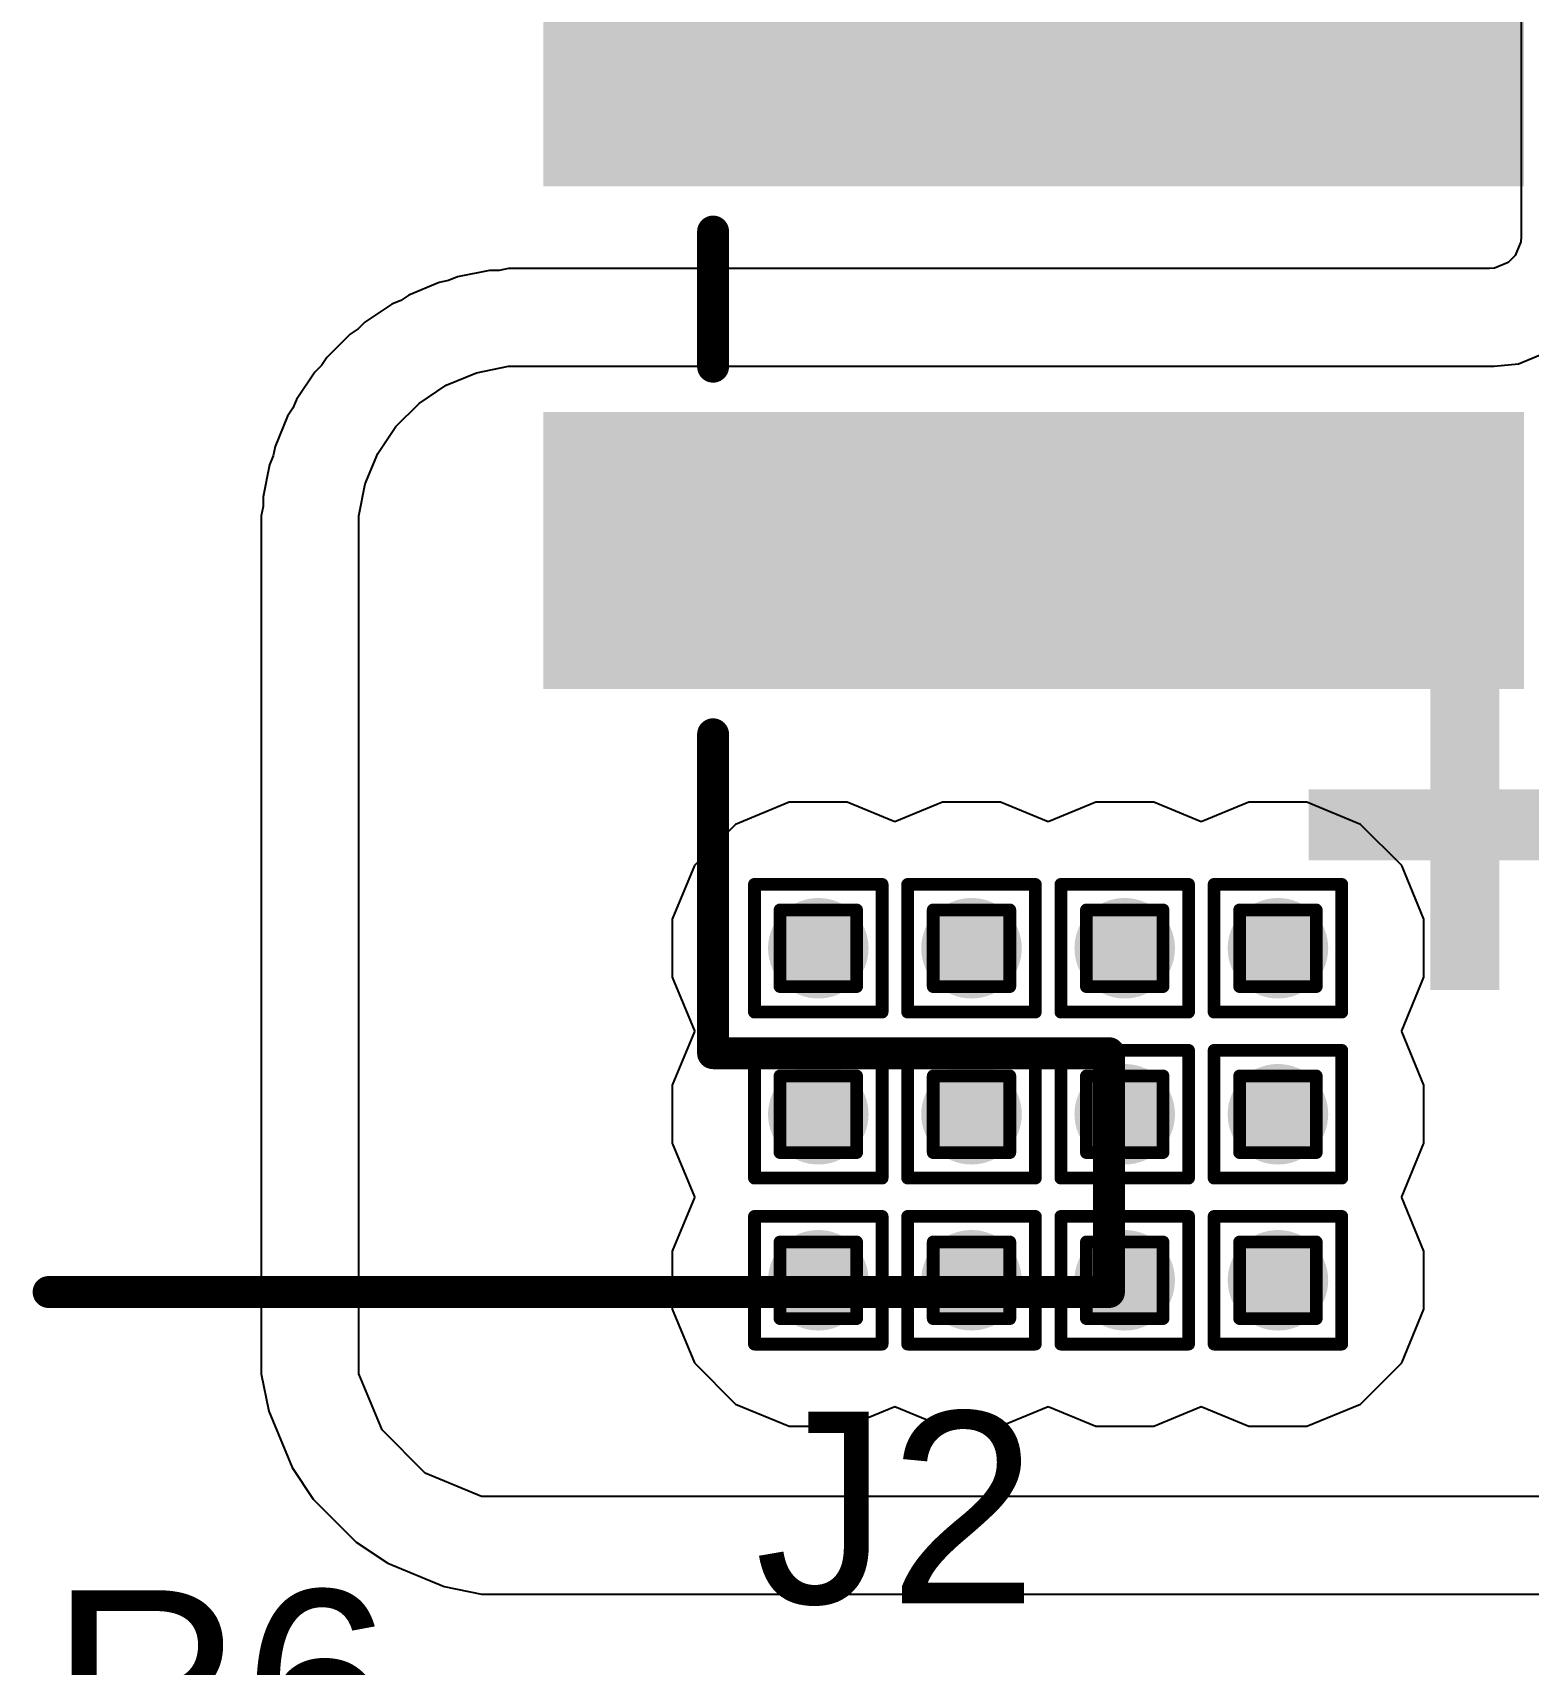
# Model space of a CAD drawing. Header units: inches. Extents: x -18 to 5357, y -8 to 5291.
# Drawn here: x -0.36 to 5.59, y 33.01 to 39.5 of the extents above; entities that cross this region are included whole.
import ezdxf

# ---------------------------------------------------------------- set-up
doc = ezdxf.new("R2010")
doc.units = ezdxf.units.IN
for name, color, linetype in [('Bottom Layer', 5, 'Continuous'), ('Drill Drawing', 1, 'Continuous'), ('Ground', 16, 'Continuous'), ('Power', 76, 'Continuous'), ('Top Layer', 1, 'Continuous'), ('Top Overlay', 2, 'Continuous'), ('Top Paste', 8, 'Continuous'), ('Top Solder', 216, 'Continuous'), ('Via Holes', 16, 'Continuous')]:
    doc.layers.add(name, color=color, linetype=linetype)
doc.styles.add('Arial', font='', dxfattribs={"height": 0.2})
doc.styles.add('Arial_Bold', font='', dxfattribs={"height": 0.2})
doc.styles.get('Arial').set_extended_font_data('Arial')
doc.styles.get('Arial_Bold').set_extended_font_data('Arial', bold=True)

# ---------------------------------------------------------------- blocks, each defined once
blk = doc.blocks.new('S2B_PH_SM4_TB_LF__SN__86')
at = {"layer": 'Top Layer'}
for points in [[(-1.5, 4.825), (-0.5, 4.825), (-0.5, 1.025), (-1.5, 1.025)], [(0.5, 4.825), (1.5, 4.825), (1.5, 1.025), (0.5, 1.025)]]:
    blk.add_hatch(color=1, dxfattribs=at).paths.add_polyline_path(points)
at = {"layer": 'Top Paste'}
for points in [[(-1.5, 4.825), (-0.5, 4.825), (-0.5, 1.025), (-1.5, 1.025)], [(0.5, 4.825), (1.5, 4.825), (1.5, 1.025), (0.5, 1.025)]]:
    blk.add_hatch(color=8, dxfattribs=at).paths.add_polyline_path(points)
at = {"layer": 'Top Solder'}
for points in [[(-1.5508, 4.8758), (-0.4492, 4.8758), (-0.4492, 0.9742), (-1.5508, 0.9742)], [(0.4492, 4.8758), (1.5508, 4.8758), (1.5508, 0.9742), (0.4492, 0.9742)]]:
    blk.add_hatch(color=216, dxfattribs=at).paths.add_polyline_path(points)
at = {"layer": 'Top Overlay'}
for points in [[(3, 1.65, 0.127, 0.127, 0), (3, 3.225, 0.127, 0.127, 0)], [(3.95, 3.225, 0.127, 0.127, 0), (3, 3.225, 0.127, 0.127, 0)], [(3.95, -0.9938, 0.127, 0.127, 0), (3.95, 3.225, 0.127, 0.127, 0)], [(0.2689, 1.65, 0.127, 0.127, 0), (-0.2689, 1.65, 0.127, 0.127, 0)], [(3, 1.65, 0.127, 0.127, 0), (1.7311, 1.65, 0.127, 0.127, 0)]]:
    blk.add_lwpolyline(points, format="xyseb", dxfattribs=at)
for points in [[(2.9682, 3.225, 0.0635, 0.0635, 1), (3.0317, 3.225, 0.0635, 0.0635, 1)], [(2.9682, 3.225, 0.0635, 0.0635, 1), (3.0317, 3.225, 0.0635, 0.0635, 1)], [(3.9183, 3.225, 0.0635, 0.0635, 1), (3.9818, 3.225, 0.0635, 0.0635, 1)], [(3.9183, 3.225, 0.0635, 0.0635, 1), (3.9818, 3.225, 0.0635, 0.0635, 1)], [(-0.3006, 1.65, 0.0635, 0.0635, 1), (-0.2371, 1.65, 0.0635, 0.0635, 1)], [(0.2371, 1.65, 0.0635, 0.0635, 1), (0.3006, 1.65, 0.0635, 0.0635, 1)], [(1.6994, 1.65, 0.0635, 0.0635, 1), (1.7629, 1.65, 0.0635, 0.0635, 1)], [(2.9682, 1.65, 0.0635, 0.0635, 1), (3.0317, 1.65, 0.0635, 0.0635, 1)], [(2.9682, 1.65, 0.0635, 0.0635, 1), (3.0317, 1.65, 0.0635, 0.0635, 1)], [(3.9183, -0.9938, 0.0635, 0.0635, 1), (3.9818, -0.9938, 0.0635, 0.0635, 1)]]:
    blk.add_lwpolyline(points, format="xyseb", close=True, dxfattribs=at)

msp = doc.modelspace()

# ---------------------------------------------------------------- hatches: boundary and pattern name
at = {"layer": 'Bottom Layer'}
h = msp.add_hatch(color=5, dxfattribs=at)
edge = h.paths.add_edge_path()
edge.add_arc((2.7677, 35.8611), 0.2, 0, 360)
h = msp.add_hatch(color=5, dxfattribs=at)
edge = h.paths.add_edge_path()
edge.add_arc((3.3773, 35.8611), 0.2, 0, 360)
h = msp.add_hatch(color=5, dxfattribs=at)
edge = h.paths.add_edge_path()
edge.add_arc((3.9869, 35.8611), 0.2, 0, 360)
h = msp.add_hatch(color=5, dxfattribs=at)
edge = h.paths.add_edge_path()
edge.add_arc((4.5965, 35.8611), 0.2, 0, 360)
h = msp.add_hatch(color=5, dxfattribs=at)
edge = h.paths.add_edge_path()
edge.add_arc((2.7677, 35.2007), 0.2, 0, 360)
h = msp.add_hatch(color=5, dxfattribs=at)
edge = h.paths.add_edge_path()
edge.add_arc((3.3773, 35.2007), 0.2, 0, 360)
h = msp.add_hatch(color=5, dxfattribs=at)
edge = h.paths.add_edge_path()
edge.add_arc((3.9869, 35.2007), 0.2, 0, 360)
h = msp.add_hatch(color=5, dxfattribs=at)
edge = h.paths.add_edge_path()
edge.add_arc((4.5965, 35.2007), 0.2, 0, 360)
h = msp.add_hatch(color=5, dxfattribs=at)
edge = h.paths.add_edge_path()
edge.add_arc((2.7677, 34.5402), 0.2, 0, 360)
h = msp.add_hatch(color=5, dxfattribs=at)
edge = h.paths.add_edge_path()
edge.add_arc((3.3773, 34.5402), 0.2, 0, 360)
h = msp.add_hatch(color=5, dxfattribs=at)
edge = h.paths.add_edge_path()
edge.add_arc((3.9869, 34.5402), 0.2, 0, 360)
h = msp.add_hatch(color=5, dxfattribs=at)
edge = h.paths.add_edge_path()
edge.add_arc((4.5965, 34.5402), 0.2, 0, 360)
at = {"layer": 'Ground'}
h = msp.add_hatch(color=16, dxfattribs=at)
edge = h.paths.add_edge_path()
edge.add_arc((2.7677, 35.8611), 0.2, 0, 360)
h = msp.add_hatch(color=16, dxfattribs=at)
edge = h.paths.add_edge_path()
edge.add_arc((3.3773, 35.8611), 0.2, 0, 360)
h = msp.add_hatch(color=16, dxfattribs=at)
edge = h.paths.add_edge_path()
edge.add_arc((3.9869, 35.8611), 0.2, 0, 360)
h = msp.add_hatch(color=16, dxfattribs=at)
edge = h.paths.add_edge_path()
edge.add_arc((4.5965, 35.8611), 0.2, 0, 360)
h = msp.add_hatch(color=16, dxfattribs=at)
edge = h.paths.add_edge_path()
edge.add_arc((2.7677, 35.2007), 0.2, 0, 360)
h = msp.add_hatch(color=16, dxfattribs=at)
edge = h.paths.add_edge_path()
edge.add_arc((3.3773, 35.2007), 0.2, 0, 360)
h = msp.add_hatch(color=16, dxfattribs=at)
edge = h.paths.add_edge_path()
edge.add_arc((3.9869, 35.2007), 0.2, 0, 360)
h = msp.add_hatch(color=16, dxfattribs=at)
edge = h.paths.add_edge_path()
edge.add_arc((4.5965, 35.2007), 0.2, 0, 360)
h = msp.add_hatch(color=16, dxfattribs=at)
edge = h.paths.add_edge_path()
edge.add_arc((2.7677, 34.5402), 0.2, 0, 360)
h = msp.add_hatch(color=16, dxfattribs=at)
edge = h.paths.add_edge_path()
edge.add_arc((3.3773, 34.5402), 0.2, 0, 360)
h = msp.add_hatch(color=16, dxfattribs=at)
edge = h.paths.add_edge_path()
edge.add_arc((3.9869, 34.5402), 0.2, 0, 360)
h = msp.add_hatch(color=16, dxfattribs=at)
edge = h.paths.add_edge_path()
edge.add_arc((4.5965, 34.5402), 0.2, 0, 360)
at = {"layer": 'Power'}
h = msp.add_hatch(color=76, dxfattribs=at)
edge = h.paths.add_edge_path()
edge.add_arc((2.7677, 35.8611), 0.2, 0, 360)
h = msp.add_hatch(color=76, dxfattribs=at)
edge = h.paths.add_edge_path()
edge.add_arc((3.3773, 35.8611), 0.2, 0, 360)
h = msp.add_hatch(color=76, dxfattribs=at)
edge = h.paths.add_edge_path()
edge.add_arc((3.9869, 35.8611), 0.2, 0, 360)
h = msp.add_hatch(color=76, dxfattribs=at)
edge = h.paths.add_edge_path()
edge.add_arc((4.5965, 35.8611), 0.2, 0, 360)
h = msp.add_hatch(color=76, dxfattribs=at)
edge = h.paths.add_edge_path()
edge.add_arc((2.7677, 35.2007), 0.2, 0, 360)
h = msp.add_hatch(color=76, dxfattribs=at)
edge = h.paths.add_edge_path()
edge.add_arc((3.3773, 35.2007), 0.2, 0, 360)
h = msp.add_hatch(color=76, dxfattribs=at)
edge = h.paths.add_edge_path()
edge.add_arc((3.9869, 35.2007), 0.2, 0, 360)
h = msp.add_hatch(color=76, dxfattribs=at)
edge = h.paths.add_edge_path()
edge.add_arc((4.5965, 35.2007), 0.2, 0, 360)
h = msp.add_hatch(color=76, dxfattribs=at)
edge = h.paths.add_edge_path()
edge.add_arc((2.7677, 34.5402), 0.2, 0, 360)
h = msp.add_hatch(color=76, dxfattribs=at)
edge = h.paths.add_edge_path()
edge.add_arc((3.3773, 34.5402), 0.2, 0, 360)
h = msp.add_hatch(color=76, dxfattribs=at)
edge = h.paths.add_edge_path()
edge.add_arc((3.9869, 34.5402), 0.2, 0, 360)
h = msp.add_hatch(color=76, dxfattribs=at)
edge = h.paths.add_edge_path()
edge.add_arc((4.5965, 34.5402), 0.2, 0, 360)
at = {"layer": 'Top Layer'}
h = msp.add_hatch(color=1, dxfattribs=at)
edge = h.paths.add_edge_path()
edge.add_arc((2.7677, 35.8611), 0.2, 0, 360)
h = msp.add_hatch(color=1, dxfattribs=at)
edge = h.paths.add_edge_path()
edge.add_arc((3.3773, 35.8611), 0.2, 0, 360)
h = msp.add_hatch(color=1, dxfattribs=at)
edge = h.paths.add_edge_path()
edge.add_arc((3.9869, 35.8611), 0.2, 0, 360)
h = msp.add_hatch(color=1, dxfattribs=at)
edge = h.paths.add_edge_path()
edge.add_arc((4.5965, 35.8611), 0.2, 0, 360)
h = msp.add_hatch(color=1, dxfattribs=at)
edge = h.paths.add_edge_path()
edge.add_arc((2.7677, 35.2007), 0.2, 0, 360)
h = msp.add_hatch(color=1, dxfattribs=at)
edge = h.paths.add_edge_path()
edge.add_arc((3.3773, 35.2007), 0.2, 0, 360)
h = msp.add_hatch(color=1, dxfattribs=at)
edge = h.paths.add_edge_path()
edge.add_arc((3.9869, 35.2007), 0.2, 0, 360)
h = msp.add_hatch(color=1, dxfattribs=at)
edge = h.paths.add_edge_path()
edge.add_arc((4.5965, 35.2007), 0.2, 0, 360)
h = msp.add_hatch(color=1, dxfattribs=at)
edge = h.paths.add_edge_path()
edge.add_arc((2.7677, 34.5402), 0.2, 0, 360)
h = msp.add_hatch(color=1, dxfattribs=at)
edge = h.paths.add_edge_path()
edge.add_arc((3.3773, 34.5402), 0.2, 0, 360)
h = msp.add_hatch(color=1, dxfattribs=at)
edge = h.paths.add_edge_path()
edge.add_arc((3.9869, 34.5402), 0.2, 0, 360)
h = msp.add_hatch(color=1, dxfattribs=at)
edge = h.paths.add_edge_path()
edge.add_arc((4.5965, 34.5402), 0.2, 0, 360)
at = {"layer": 'Via Holes'}
h = msp.add_hatch(color=7, dxfattribs=at)
edge = h.paths.add_edge_path()
edge.add_arc((2.7677, 35.8611), 0.1, 0, 360)
h = msp.add_hatch(color=7, dxfattribs=at)
edge = h.paths.add_edge_path()
edge.add_arc((3.3773, 35.8611), 0.1, 0, 360)
h = msp.add_hatch(color=7, dxfattribs=at)
edge = h.paths.add_edge_path()
edge.add_arc((3.9869, 35.8611), 0.1, 0, 360)
h = msp.add_hatch(color=7, dxfattribs=at)
edge = h.paths.add_edge_path()
edge.add_arc((4.5965, 35.8611), 0.1, 0, 360)
h = msp.add_hatch(color=7, dxfattribs=at)
edge = h.paths.add_edge_path()
edge.add_arc((2.7677, 35.2007), 0.1, 0, 360)
h = msp.add_hatch(color=7, dxfattribs=at)
edge = h.paths.add_edge_path()
edge.add_arc((3.3773, 35.2007), 0.1, 0, 360)
h = msp.add_hatch(color=7, dxfattribs=at)
edge = h.paths.add_edge_path()
edge.add_arc((3.9869, 35.2007), 0.1, 0, 360)
h = msp.add_hatch(color=7, dxfattribs=at)
edge = h.paths.add_edge_path()
edge.add_arc((4.5965, 35.2007), 0.1, 0, 360)
h = msp.add_hatch(color=7, dxfattribs=at)
edge = h.paths.add_edge_path()
edge.add_arc((2.7677, 34.5402), 0.1, 0, 360)
h = msp.add_hatch(color=7, dxfattribs=at)
edge = h.paths.add_edge_path()
edge.add_arc((3.3773, 34.5402), 0.1, 0, 360)
h = msp.add_hatch(color=7, dxfattribs=at)
edge = h.paths.add_edge_path()
edge.add_arc((3.9869, 34.5402), 0.1, 0, 360)
h = msp.add_hatch(color=7, dxfattribs=at)
edge = h.paths.add_edge_path()
edge.add_arc((4.5965, 34.5402), 0.1, 0, 360)

# ---------------------------------------------------------------- linework, layer by layer
at = {"layer": 'Bottom Layer'}
for p, q in [((2.6521, 36.4421), (2.4385, 36.3536)), ((2.8832, 36.4421), (2.6521, 36.4421)), ((3.0725, 36.3637), (2.8832, 36.4421)), ((3.2617, 36.4421), (3.0725, 36.3637)), ((3.4928, 36.4421), (3.2617, 36.4421)), ((3.6821, 36.3637), (3.4928, 36.4421)), ((3.8713, 36.4421), (3.6821, 36.3637)), ((4.1024, 36.4421), (3.8713, 36.4421)), ((4.2917, 36.3637), (4.1024, 36.4421)), ((4.4809, 36.4421), (4.2917, 36.3637)), ((4.712, 36.4421), (4.4809, 36.4421)), ((4.9256, 36.3536), (4.712, 36.4421)), ((2.4385, 36.3536), (2.2751, 36.1902)), ((5.089, 36.1902), (4.9256, 36.3536)), ((2.2751, 36.1902), (2.1867, 35.9766)), ((5.1774, 35.9766), (5.089, 36.1902)), ((2.1867, 35.9766), (2.1867, 35.7455)), ((5.1774, 35.7455), (5.1774, 35.9766)), ((2.1867, 35.7455), (2.2751, 35.5319)), ((5.089, 35.5319), (5.1774, 35.7455)), ((2.2751, 35.5298), (2.1867, 35.3162)), ((2.2751, 35.5319), (2.2762, 35.5309)), ((2.2762, 35.5309), (2.2751, 35.5298)), ((5.0879, 35.5309), (5.089, 35.5319)), ((5.089, 35.5298), (5.0879, 35.5309)), ((5.1774, 35.3162), (5.089, 35.5298)), ((2.1867, 35.3162), (2.1867, 35.0851)), ((5.1774, 35.0851), (5.1774, 35.3162)), ((2.1867, 35.0851), (2.2751, 34.8715)), ((5.089, 34.8715), (5.1774, 35.0851)), ((2.2751, 34.8694), (2.1867, 34.6558)), ((2.2751, 34.8715), (2.2762, 34.8704)), ((2.2762, 34.8704), (2.2751, 34.8694)), ((5.0879, 34.8704), (5.089, 34.8715)), ((5.089, 34.8694), (5.0879, 34.8704)), ((5.1774, 34.6558), (5.089, 34.8694)), ((2.1867, 34.6558), (2.1867, 34.4247)), ((5.1774, 34.4247), (5.1774, 34.6558)), ((2.1867, 34.4247), (2.2751, 34.2111)), ((5.089, 34.2111), (5.1774, 34.4247)), ((2.2751, 34.2111), (2.4385, 34.0477)), ((4.9256, 34.0477), (5.089, 34.2111)), ((2.4385, 34.0477), (2.6521, 33.9592)), ((2.8832, 33.9592), (3.0725, 34.0376)), ((3.0725, 34.0376), (3.2617, 33.9592)), ((3.4928, 33.9592), (3.6821, 34.0376)), ((3.6821, 34.0376), (3.8713, 33.9592)), ((4.1024, 33.9592), (4.2917, 34.0376)), ((4.2917, 34.0376), (4.4809, 33.9592)), ((4.712, 33.9592), (4.9256, 34.0477)), ((2.6521, 33.9592), (2.8832, 33.9592)), ((3.2617, 33.9592), (3.4928, 33.9592)), ((3.8713, 33.9592), (4.1024, 33.9592)), ((4.4809, 33.9592), (4.712, 33.9592))]:
    msp.add_line(p, q, dxfattribs=at)
at = {"layer": 'Drill Drawing'}
for points in [[(2.5137, 36.1151, 0.0508, 0.0508, 0), (3.0217, 36.1151, 0.0508, 0.0508, 0)], [(2.5137, 35.6071, 0.0508, 0.0508, 0), (2.5137, 36.1151, 0.0508, 0.0508, 0)], [(3.0217, 35.6071, 0.0508, 0.0508, 0), (3.0217, 36.1151, 0.0508, 0.0508, 0)], [(3.1233, 36.1151, 0.0508, 0.0508, 0), (3.6313, 36.1151, 0.0508, 0.0508, 0)], [(3.1233, 35.6071, 0.0508, 0.0508, 0), (3.1233, 36.1151, 0.0508, 0.0508, 0)], [(3.6313, 35.6071, 0.0508, 0.0508, 0), (3.6313, 36.1151, 0.0508, 0.0508, 0)], [(3.7329, 36.1151, 0.0508, 0.0508, 0), (4.2409, 36.1151, 0.0508, 0.0508, 0)], [(3.7329, 35.6071, 0.0508, 0.0508, 0), (3.7329, 36.1151, 0.0508, 0.0508, 0)], [(4.2409, 35.6071, 0.0508, 0.0508, 0), (4.2409, 36.1151, 0.0508, 0.0508, 0)], [(4.3425, 36.1151, 0.0508, 0.0508, 0), (4.8505, 36.1151, 0.0508, 0.0508, 0)], [(4.3425, 35.6071, 0.0508, 0.0508, 0), (4.3425, 36.1151, 0.0508, 0.0508, 0)], [(4.8505, 35.6071, 0.0508, 0.0508, 0), (4.8505, 36.1151, 0.0508, 0.0508, 0)], [(2.6153, 36.0135, 0.0508, 0.0508, 0), (2.9201, 36.0135, 0.0508, 0.0508, 0)], [(2.6153, 35.7087, 0.0508, 0.0508, 0), (2.6153, 36.0135, 0.0508, 0.0508, 0)], [(2.9201, 35.7087, 0.0508, 0.0508, 0), (2.9201, 36.0135, 0.0508, 0.0508, 0)], [(3.2249, 36.0135, 0.0508, 0.0508, 0), (3.5297, 36.0135, 0.0508, 0.0508, 0)], [(3.2249, 35.7087, 0.0508, 0.0508, 0), (3.2249, 36.0135, 0.0508, 0.0508, 0)], [(3.5297, 35.7087, 0.0508, 0.0508, 0), (3.5297, 36.0135, 0.0508, 0.0508, 0)], [(3.8345, 36.0135, 0.0508, 0.0508, 0), (4.1393, 36.0135, 0.0508, 0.0508, 0)], [(3.8345, 35.7087, 0.0508, 0.0508, 0), (3.8345, 36.0135, 0.0508, 0.0508, 0)], [(4.1393, 35.7087, 0.0508, 0.0508, 0), (4.1393, 36.0135, 0.0508, 0.0508, 0)], [(4.4441, 36.0135, 0.0508, 0.0508, 0), (4.7489, 36.0135, 0.0508, 0.0508, 0)], [(4.4441, 35.7087, 0.0508, 0.0508, 0), (4.4441, 36.0135, 0.0508, 0.0508, 0)], [(4.7489, 35.7087, 0.0508, 0.0508, 0), (4.7489, 36.0135, 0.0508, 0.0508, 0)], [(2.6153, 35.7087, 0.0508, 0.0508, 0), (2.9201, 35.7087, 0.0508, 0.0508, 0)], [(3.2249, 35.7087, 0.0508, 0.0508, 0), (3.5297, 35.7087, 0.0508, 0.0508, 0)], [(3.8345, 35.7087, 0.0508, 0.0508, 0), (4.1393, 35.7087, 0.0508, 0.0508, 0)], [(4.4441, 35.7087, 0.0508, 0.0508, 0), (4.7489, 35.7087, 0.0508, 0.0508, 0)], [(2.5137, 35.6071, 0.0508, 0.0508, 0), (3.0217, 35.6071, 0.0508, 0.0508, 0)], [(3.1233, 35.6071, 0.0508, 0.0508, 0), (3.6313, 35.6071, 0.0508, 0.0508, 0)], [(3.7329, 35.6071, 0.0508, 0.0508, 0), (4.2409, 35.6071, 0.0508, 0.0508, 0)], [(4.3425, 35.6071, 0.0508, 0.0508, 0), (4.8505, 35.6071, 0.0508, 0.0508, 0)], [(2.5137, 35.4547, 0.0508, 0.0508, 0), (3.0217, 35.4547, 0.0508, 0.0508, 0)], [(2.5137, 34.9467, 0.0508, 0.0508, 0), (2.5137, 35.4547, 0.0508, 0.0508, 0)], [(3.0217, 34.9467, 0.0508, 0.0508, 0), (3.0217, 35.4547, 0.0508, 0.0508, 0)], [(3.1233, 35.4547, 0.0508, 0.0508, 0), (3.6313, 35.4547, 0.0508, 0.0508, 0)], [(3.1233, 34.9467, 0.0508, 0.0508, 0), (3.1233, 35.4547, 0.0508, 0.0508, 0)], [(3.6313, 34.9467, 0.0508, 0.0508, 0), (3.6313, 35.4547, 0.0508, 0.0508, 0)], [(3.7329, 35.4547, 0.0508, 0.0508, 0), (4.2409, 35.4547, 0.0508, 0.0508, 0)], [(3.7329, 34.9467, 0.0508, 0.0508, 0), (3.7329, 35.4547, 0.0508, 0.0508, 0)], [(4.2409, 34.9467, 0.0508, 0.0508, 0), (4.2409, 35.4547, 0.0508, 0.0508, 0)], [(4.3425, 35.4547, 0.0508, 0.0508, 0), (4.8505, 35.4547, 0.0508, 0.0508, 0)], [(4.3425, 34.9467, 0.0508, 0.0508, 0), (4.3425, 35.4547, 0.0508, 0.0508, 0)], [(4.8505, 34.9467, 0.0508, 0.0508, 0), (4.8505, 35.4547, 0.0508, 0.0508, 0)], [(2.6153, 35.3531, 0.0508, 0.0508, 0), (2.9201, 35.3531, 0.0508, 0.0508, 0)], [(2.6153, 35.0483, 0.0508, 0.0508, 0), (2.6153, 35.3531, 0.0508, 0.0508, 0)], [(2.9201, 35.0483, 0.0508, 0.0508, 0), (2.9201, 35.3531, 0.0508, 0.0508, 0)], [(3.2249, 35.3531, 0.0508, 0.0508, 0), (3.5297, 35.3531, 0.0508, 0.0508, 0)], [(3.2249, 35.0483, 0.0508, 0.0508, 0), (3.2249, 35.3531, 0.0508, 0.0508, 0)], [(3.5297, 35.0483, 0.0508, 0.0508, 0), (3.5297, 35.3531, 0.0508, 0.0508, 0)], [(3.8345, 35.3531, 0.0508, 0.0508, 0), (4.1393, 35.3531, 0.0508, 0.0508, 0)], [(3.8345, 35.0483, 0.0508, 0.0508, 0), (3.8345, 35.3531, 0.0508, 0.0508, 0)], [(4.1393, 35.0483, 0.0508, 0.0508, 0), (4.1393, 35.3531, 0.0508, 0.0508, 0)], [(4.4441, 35.3531, 0.0508, 0.0508, 0), (4.7489, 35.3531, 0.0508, 0.0508, 0)], [(4.4441, 35.0483, 0.0508, 0.0508, 0), (4.4441, 35.3531, 0.0508, 0.0508, 0)], [(4.7489, 35.0483, 0.0508, 0.0508, 0), (4.7489, 35.3531, 0.0508, 0.0508, 0)], [(2.6153, 35.0483, 0.0508, 0.0508, 0), (2.9201, 35.0483, 0.0508, 0.0508, 0)], [(3.2249, 35.0483, 0.0508, 0.0508, 0), (3.5297, 35.0483, 0.0508, 0.0508, 0)], [(3.8345, 35.0483, 0.0508, 0.0508, 0), (4.1393, 35.0483, 0.0508, 0.0508, 0)], [(4.4441, 35.0483, 0.0508, 0.0508, 0), (4.7489, 35.0483, 0.0508, 0.0508, 0)], [(2.5137, 34.9467, 0.0508, 0.0508, 0), (3.0217, 34.9467, 0.0508, 0.0508, 0)], [(3.1233, 34.9467, 0.0508, 0.0508, 0), (3.6313, 34.9467, 0.0508, 0.0508, 0)], [(3.7329, 34.9467, 0.0508, 0.0508, 0), (4.2409, 34.9467, 0.0508, 0.0508, 0)], [(4.3425, 34.9467, 0.0508, 0.0508, 0), (4.8505, 34.9467, 0.0508, 0.0508, 0)], [(2.5137, 34.7942, 0.0508, 0.0508, 0), (3.0217, 34.7942, 0.0508, 0.0508, 0)], [(2.5137, 34.2862, 0.0508, 0.0508, 0), (2.5137, 34.7942, 0.0508, 0.0508, 0)], [(3.0217, 34.2862, 0.0508, 0.0508, 0), (3.0217, 34.7942, 0.0508, 0.0508, 0)], [(3.1233, 34.7942, 0.0508, 0.0508, 0), (3.6313, 34.7942, 0.0508, 0.0508, 0)], [(3.1233, 34.2862, 0.0508, 0.0508, 0), (3.1233, 34.7942, 0.0508, 0.0508, 0)], [(3.6313, 34.2862, 0.0508, 0.0508, 0), (3.6313, 34.7942, 0.0508, 0.0508, 0)], [(3.7329, 34.7942, 0.0508, 0.0508, 0), (4.2409, 34.7942, 0.0508, 0.0508, 0)], [(3.7329, 34.2862, 0.0508, 0.0508, 0), (3.7329, 34.7942, 0.0508, 0.0508, 0)], [(4.2409, 34.2862, 0.0508, 0.0508, 0), (4.2409, 34.7942, 0.0508, 0.0508, 0)], [(4.3425, 34.7942, 0.0508, 0.0508, 0), (4.8505, 34.7942, 0.0508, 0.0508, 0)], [(4.3425, 34.2862, 0.0508, 0.0508, 0), (4.3425, 34.7942, 0.0508, 0.0508, 0)], [(4.8505, 34.2862, 0.0508, 0.0508, 0), (4.8505, 34.7942, 0.0508, 0.0508, 0)], [(2.6153, 34.6926, 0.0508, 0.0508, 0), (2.9201, 34.6926, 0.0508, 0.0508, 0)], [(2.6153, 34.3878, 0.0508, 0.0508, 0), (2.6153, 34.6926, 0.0508, 0.0508, 0)], [(2.9201, 34.3878, 0.0508, 0.0508, 0), (2.9201, 34.6926, 0.0508, 0.0508, 0)], [(3.2249, 34.6926, 0.0508, 0.0508, 0), (3.5297, 34.6926, 0.0508, 0.0508, 0)], [(3.2249, 34.3878, 0.0508, 0.0508, 0), (3.2249, 34.6926, 0.0508, 0.0508, 0)], [(3.5297, 34.3878, 0.0508, 0.0508, 0), (3.5297, 34.6926, 0.0508, 0.0508, 0)], [(3.8345, 34.6926, 0.0508, 0.0508, 0), (4.1393, 34.6926, 0.0508, 0.0508, 0)], [(3.8345, 34.3878, 0.0508, 0.0508, 0), (3.8345, 34.6926, 0.0508, 0.0508, 0)], [(4.1393, 34.3878, 0.0508, 0.0508, 0), (4.1393, 34.6926, 0.0508, 0.0508, 0)], [(4.4441, 34.6926, 0.0508, 0.0508, 0), (4.7489, 34.6926, 0.0508, 0.0508, 0)], [(4.4441, 34.3878, 0.0508, 0.0508, 0), (4.4441, 34.6926, 0.0508, 0.0508, 0)], [(4.7489, 34.3878, 0.0508, 0.0508, 0), (4.7489, 34.6926, 0.0508, 0.0508, 0)], [(2.6153, 34.3878, 0.0508, 0.0508, 0), (2.9201, 34.3878, 0.0508, 0.0508, 0)], [(3.2249, 34.3878, 0.0508, 0.0508, 0), (3.5297, 34.3878, 0.0508, 0.0508, 0)], [(3.8345, 34.3878, 0.0508, 0.0508, 0), (4.1393, 34.3878, 0.0508, 0.0508, 0)], [(4.4441, 34.3878, 0.0508, 0.0508, 0), (4.7489, 34.3878, 0.0508, 0.0508, 0)], [(2.5137, 34.2862, 0.0508, 0.0508, 0), (3.0217, 34.2862, 0.0508, 0.0508, 0)], [(3.1233, 34.2862, 0.0508, 0.0508, 0), (3.6313, 34.2862, 0.0508, 0.0508, 0)], [(3.7329, 34.2862, 0.0508, 0.0508, 0), (4.2409, 34.2862, 0.0508, 0.0508, 0)], [(4.3425, 34.2862, 0.0508, 0.0508, 0), (4.8505, 34.2862, 0.0508, 0.0508, 0)]]:
    msp.add_lwpolyline(points, format="xyseb", dxfattribs=at)
for points in [[(2.501, 36.1151, 0.0254, 0.0254, 1), (2.5264, 36.1151, 0.0254, 0.0254, 1)], [(2.501, 36.1151, 0.0254, 0.0254, 1), (2.5264, 36.1151, 0.0254, 0.0254, 1)], [(3.009, 36.1151, 0.0254, 0.0254, 1), (3.0344, 36.1151, 0.0254, 0.0254, 1)], [(3.009, 36.1151, 0.0254, 0.0254, 1), (3.0344, 36.1151, 0.0254, 0.0254, 1)], [(3.1106, 36.1151, 0.0254, 0.0254, 1), (3.136, 36.1151, 0.0254, 0.0254, 1)], [(3.1106, 36.1151, 0.0254, 0.0254, 1), (3.136, 36.1151, 0.0254, 0.0254, 1)], [(3.6186, 36.1151, 0.0254, 0.0254, 1), (3.644, 36.1151, 0.0254, 0.0254, 1)], [(3.6186, 36.1151, 0.0254, 0.0254, 1), (3.644, 36.1151, 0.0254, 0.0254, 1)], [(3.7202, 36.1151, 0.0254, 0.0254, 1), (3.7456, 36.1151, 0.0254, 0.0254, 1)], [(3.7202, 36.1151, 0.0254, 0.0254, 1), (3.7456, 36.1151, 0.0254, 0.0254, 1)], [(4.2282, 36.1151, 0.0254, 0.0254, 1), (4.2536, 36.1151, 0.0254, 0.0254, 1)], [(4.2282, 36.1151, 0.0254, 0.0254, 1), (4.2536, 36.1151, 0.0254, 0.0254, 1)], [(4.3298, 36.1151, 0.0254, 0.0254, 1), (4.3552, 36.1151, 0.0254, 0.0254, 1)], [(4.3298, 36.1151, 0.0254, 0.0254, 1), (4.3552, 36.1151, 0.0254, 0.0254, 1)], [(4.8378, 36.1151, 0.0254, 0.0254, 1), (4.8632, 36.1151, 0.0254, 0.0254, 1)], [(4.8378, 36.1151, 0.0254, 0.0254, 1), (4.8632, 36.1151, 0.0254, 0.0254, 1)], [(2.6026, 36.0135, 0.0254, 0.0254, 1), (2.628, 36.0135, 0.0254, 0.0254, 1)], [(2.6026, 36.0135, 0.0254, 0.0254, 1), (2.628, 36.0135, 0.0254, 0.0254, 1)], [(2.9074, 36.0135, 0.0254, 0.0254, 1), (2.9328, 36.0135, 0.0254, 0.0254, 1)], [(2.9074, 36.0135, 0.0254, 0.0254, 1), (2.9328, 36.0135, 0.0254, 0.0254, 1)], [(3.2122, 36.0135, 0.0254, 0.0254, 1), (3.2376, 36.0135, 0.0254, 0.0254, 1)], [(3.2122, 36.0135, 0.0254, 0.0254, 1), (3.2376, 36.0135, 0.0254, 0.0254, 1)], [(3.517, 36.0135, 0.0254, 0.0254, 1), (3.5424, 36.0135, 0.0254, 0.0254, 1)], [(3.517, 36.0135, 0.0254, 0.0254, 1), (3.5424, 36.0135, 0.0254, 0.0254, 1)], [(3.8218, 36.0135, 0.0254, 0.0254, 1), (3.8472, 36.0135, 0.0254, 0.0254, 1)], [(3.8218, 36.0135, 0.0254, 0.0254, 1), (3.8472, 36.0135, 0.0254, 0.0254, 1)], [(4.1266, 36.0135, 0.0254, 0.0254, 1), (4.152, 36.0135, 0.0254, 0.0254, 1)], [(4.1266, 36.0135, 0.0254, 0.0254, 1), (4.152, 36.0135, 0.0254, 0.0254, 1)], [(4.4314, 36.0135, 0.0254, 0.0254, 1), (4.4568, 36.0135, 0.0254, 0.0254, 1)], [(4.4314, 36.0135, 0.0254, 0.0254, 1), (4.4568, 36.0135, 0.0254, 0.0254, 1)], [(4.7362, 36.0135, 0.0254, 0.0254, 1), (4.7616, 36.0135, 0.0254, 0.0254, 1)], [(4.7362, 36.0135, 0.0254, 0.0254, 1), (4.7616, 36.0135, 0.0254, 0.0254, 1)], [(2.6026, 35.7087, 0.0254, 0.0254, 1), (2.628, 35.7087, 0.0254, 0.0254, 1)], [(2.6026, 35.7087, 0.0254, 0.0254, 1), (2.628, 35.7087, 0.0254, 0.0254, 1)], [(2.9074, 35.7087, 0.0254, 0.0254, 1), (2.9328, 35.7087, 0.0254, 0.0254, 1)], [(2.9074, 35.7087, 0.0254, 0.0254, 1), (2.9328, 35.7087, 0.0254, 0.0254, 1)], [(3.2122, 35.7087, 0.0254, 0.0254, 1), (3.2376, 35.7087, 0.0254, 0.0254, 1)], [(3.2122, 35.7087, 0.0254, 0.0254, 1), (3.2376, 35.7087, 0.0254, 0.0254, 1)], [(3.517, 35.7087, 0.0254, 0.0254, 1), (3.5424, 35.7087, 0.0254, 0.0254, 1)], [(3.517, 35.7087, 0.0254, 0.0254, 1), (3.5424, 35.7087, 0.0254, 0.0254, 1)], [(3.8218, 35.7087, 0.0254, 0.0254, 1), (3.8472, 35.7087, 0.0254, 0.0254, 1)], [(3.8218, 35.7087, 0.0254, 0.0254, 1), (3.8472, 35.7087, 0.0254, 0.0254, 1)], [(4.1266, 35.7087, 0.0254, 0.0254, 1), (4.152, 35.7087, 0.0254, 0.0254, 1)], [(4.1266, 35.7087, 0.0254, 0.0254, 1), (4.152, 35.7087, 0.0254, 0.0254, 1)], [(4.4314, 35.7087, 0.0254, 0.0254, 1), (4.4568, 35.7087, 0.0254, 0.0254, 1)], [(4.4314, 35.7087, 0.0254, 0.0254, 1), (4.4568, 35.7087, 0.0254, 0.0254, 1)], [(4.7362, 35.7087, 0.0254, 0.0254, 1), (4.7616, 35.7087, 0.0254, 0.0254, 1)], [(4.7362, 35.7087, 0.0254, 0.0254, 1), (4.7616, 35.7087, 0.0254, 0.0254, 1)], [(2.501, 35.6071, 0.0254, 0.0254, 1), (2.5264, 35.6071, 0.0254, 0.0254, 1)], [(2.501, 35.6071, 0.0254, 0.0254, 1), (2.5264, 35.6071, 0.0254, 0.0254, 1)], [(3.009, 35.6071, 0.0254, 0.0254, 1), (3.0344, 35.6071, 0.0254, 0.0254, 1)], [(3.009, 35.6071, 0.0254, 0.0254, 1), (3.0344, 35.6071, 0.0254, 0.0254, 1)], [(3.1106, 35.6071, 0.0254, 0.0254, 1), (3.136, 35.6071, 0.0254, 0.0254, 1)], [(3.1106, 35.6071, 0.0254, 0.0254, 1), (3.136, 35.6071, 0.0254, 0.0254, 1)], [(3.6186, 35.6071, 0.0254, 0.0254, 1), (3.644, 35.6071, 0.0254, 0.0254, 1)], [(3.6186, 35.6071, 0.0254, 0.0254, 1), (3.644, 35.6071, 0.0254, 0.0254, 1)], [(3.7202, 35.6071, 0.0254, 0.0254, 1), (3.7456, 35.6071, 0.0254, 0.0254, 1)], [(3.7202, 35.6071, 0.0254, 0.0254, 1), (3.7456, 35.6071, 0.0254, 0.0254, 1)], [(4.2282, 35.6071, 0.0254, 0.0254, 1), (4.2536, 35.6071, 0.0254, 0.0254, 1)], [(4.2282, 35.6071, 0.0254, 0.0254, 1), (4.2536, 35.6071, 0.0254, 0.0254, 1)], [(4.3298, 35.6071, 0.0254, 0.0254, 1), (4.3552, 35.6071, 0.0254, 0.0254, 1)], [(4.3298, 35.6071, 0.0254, 0.0254, 1), (4.3552, 35.6071, 0.0254, 0.0254, 1)], [(4.8378, 35.6071, 0.0254, 0.0254, 1), (4.8632, 35.6071, 0.0254, 0.0254, 1)], [(4.8378, 35.6071, 0.0254, 0.0254, 1), (4.8632, 35.6071, 0.0254, 0.0254, 1)], [(2.501, 35.4547, 0.0254, 0.0254, 1), (2.5264, 35.4547, 0.0254, 0.0254, 1)], [(2.501, 35.4547, 0.0254, 0.0254, 1), (2.5264, 35.4547, 0.0254, 0.0254, 1)], [(3.009, 35.4547, 0.0254, 0.0254, 1), (3.0344, 35.4547, 0.0254, 0.0254, 1)], [(3.009, 35.4547, 0.0254, 0.0254, 1), (3.0344, 35.4547, 0.0254, 0.0254, 1)], [(3.1106, 35.4547, 0.0254, 0.0254, 1), (3.136, 35.4547, 0.0254, 0.0254, 1)], [(3.1106, 35.4547, 0.0254, 0.0254, 1), (3.136, 35.4547, 0.0254, 0.0254, 1)], [(3.6186, 35.4547, 0.0254, 0.0254, 1), (3.644, 35.4547, 0.0254, 0.0254, 1)], [(3.6186, 35.4547, 0.0254, 0.0254, 1), (3.644, 35.4547, 0.0254, 0.0254, 1)], [(3.7202, 35.4547, 0.0254, 0.0254, 1), (3.7456, 35.4547, 0.0254, 0.0254, 1)], [(3.7202, 35.4547, 0.0254, 0.0254, 1), (3.7456, 35.4547, 0.0254, 0.0254, 1)], [(4.2282, 35.4547, 0.0254, 0.0254, 1), (4.2536, 35.4547, 0.0254, 0.0254, 1)], [(4.2282, 35.4547, 0.0254, 0.0254, 1), (4.2536, 35.4547, 0.0254, 0.0254, 1)], [(4.3298, 35.4547, 0.0254, 0.0254, 1), (4.3552, 35.4547, 0.0254, 0.0254, 1)], [(4.3298, 35.4547, 0.0254, 0.0254, 1), (4.3552, 35.4547, 0.0254, 0.0254, 1)], [(4.8378, 35.4547, 0.0254, 0.0254, 1), (4.8632, 35.4547, 0.0254, 0.0254, 1)], [(4.8378, 35.4547, 0.0254, 0.0254, 1), (4.8632, 35.4547, 0.0254, 0.0254, 1)], [(2.6026, 35.3531, 0.0254, 0.0254, 1), (2.628, 35.3531, 0.0254, 0.0254, 1)], [(2.6026, 35.3531, 0.0254, 0.0254, 1), (2.628, 35.3531, 0.0254, 0.0254, 1)], [(2.9074, 35.3531, 0.0254, 0.0254, 1), (2.9328, 35.3531, 0.0254, 0.0254, 1)], [(2.9074, 35.3531, 0.0254, 0.0254, 1), (2.9328, 35.3531, 0.0254, 0.0254, 1)], [(3.2122, 35.3531, 0.0254, 0.0254, 1), (3.2376, 35.3531, 0.0254, 0.0254, 1)], [(3.2122, 35.3531, 0.0254, 0.0254, 1), (3.2376, 35.3531, 0.0254, 0.0254, 1)], [(3.517, 35.3531, 0.0254, 0.0254, 1), (3.5424, 35.3531, 0.0254, 0.0254, 1)], [(3.517, 35.3531, 0.0254, 0.0254, 1), (3.5424, 35.3531, 0.0254, 0.0254, 1)], [(3.8218, 35.3531, 0.0254, 0.0254, 1), (3.8472, 35.3531, 0.0254, 0.0254, 1)], [(3.8218, 35.3531, 0.0254, 0.0254, 1), (3.8472, 35.3531, 0.0254, 0.0254, 1)], [(4.1266, 35.3531, 0.0254, 0.0254, 1), (4.152, 35.3531, 0.0254, 0.0254, 1)], [(4.1266, 35.3531, 0.0254, 0.0254, 1), (4.152, 35.3531, 0.0254, 0.0254, 1)], [(4.4314, 35.3531, 0.0254, 0.0254, 1), (4.4568, 35.3531, 0.0254, 0.0254, 1)], [(4.4314, 35.3531, 0.0254, 0.0254, 1), (4.4568, 35.3531, 0.0254, 0.0254, 1)], [(4.7362, 35.3531, 0.0254, 0.0254, 1), (4.7616, 35.3531, 0.0254, 0.0254, 1)], [(4.7362, 35.3531, 0.0254, 0.0254, 1), (4.7616, 35.3531, 0.0254, 0.0254, 1)], [(2.6026, 35.0483, 0.0254, 0.0254, 1), (2.628, 35.0483, 0.0254, 0.0254, 1)], [(2.6026, 35.0483, 0.0254, 0.0254, 1), (2.628, 35.0483, 0.0254, 0.0254, 1)], [(2.9074, 35.0483, 0.0254, 0.0254, 1), (2.9328, 35.0483, 0.0254, 0.0254, 1)], [(2.9074, 35.0483, 0.0254, 0.0254, 1), (2.9328, 35.0483, 0.0254, 0.0254, 1)], [(3.2122, 35.0483, 0.0254, 0.0254, 1), (3.2376, 35.0483, 0.0254, 0.0254, 1)], [(3.2122, 35.0483, 0.0254, 0.0254, 1), (3.2376, 35.0483, 0.0254, 0.0254, 1)], [(3.517, 35.0483, 0.0254, 0.0254, 1), (3.5424, 35.0483, 0.0254, 0.0254, 1)], [(3.517, 35.0483, 0.0254, 0.0254, 1), (3.5424, 35.0483, 0.0254, 0.0254, 1)], [(3.8218, 35.0483, 0.0254, 0.0254, 1), (3.8472, 35.0483, 0.0254, 0.0254, 1)], [(3.8218, 35.0483, 0.0254, 0.0254, 1), (3.8472, 35.0483, 0.0254, 0.0254, 1)], [(4.1266, 35.0483, 0.0254, 0.0254, 1), (4.152, 35.0483, 0.0254, 0.0254, 1)], [(4.1266, 35.0483, 0.0254, 0.0254, 1), (4.152, 35.0483, 0.0254, 0.0254, 1)], [(4.4314, 35.0483, 0.0254, 0.0254, 1), (4.4568, 35.0483, 0.0254, 0.0254, 1)], [(4.4314, 35.0483, 0.0254, 0.0254, 1), (4.4568, 35.0483, 0.0254, 0.0254, 1)], [(4.7362, 35.0483, 0.0254, 0.0254, 1), (4.7616, 35.0483, 0.0254, 0.0254, 1)], [(4.7362, 35.0483, 0.0254, 0.0254, 1), (4.7616, 35.0483, 0.0254, 0.0254, 1)], [(2.501, 34.9467, 0.0254, 0.0254, 1), (2.5264, 34.9467, 0.0254, 0.0254, 1)], [(2.501, 34.9467, 0.0254, 0.0254, 1), (2.5264, 34.9467, 0.0254, 0.0254, 1)], [(3.009, 34.9467, 0.0254, 0.0254, 1), (3.0344, 34.9467, 0.0254, 0.0254, 1)], [(3.009, 34.9467, 0.0254, 0.0254, 1), (3.0344, 34.9467, 0.0254, 0.0254, 1)], [(3.1106, 34.9467, 0.0254, 0.0254, 1), (3.136, 34.9467, 0.0254, 0.0254, 1)], [(3.1106, 34.9467, 0.0254, 0.0254, 1), (3.136, 34.9467, 0.0254, 0.0254, 1)], [(3.6186, 34.9467, 0.0254, 0.0254, 1), (3.644, 34.9467, 0.0254, 0.0254, 1)], [(3.6186, 34.9467, 0.0254, 0.0254, 1), (3.644, 34.9467, 0.0254, 0.0254, 1)], [(3.7202, 34.9467, 0.0254, 0.0254, 1), (3.7456, 34.9467, 0.0254, 0.0254, 1)], [(3.7202, 34.9467, 0.0254, 0.0254, 1), (3.7456, 34.9467, 0.0254, 0.0254, 1)], [(4.2282, 34.9467, 0.0254, 0.0254, 1), (4.2536, 34.9467, 0.0254, 0.0254, 1)], [(4.2282, 34.9467, 0.0254, 0.0254, 1), (4.2536, 34.9467, 0.0254, 0.0254, 1)], [(4.3298, 34.9467, 0.0254, 0.0254, 1), (4.3552, 34.9467, 0.0254, 0.0254, 1)], [(4.3298, 34.9467, 0.0254, 0.0254, 1), (4.3552, 34.9467, 0.0254, 0.0254, 1)], [(4.8378, 34.9467, 0.0254, 0.0254, 1), (4.8632, 34.9467, 0.0254, 0.0254, 1)], [(4.8378, 34.9467, 0.0254, 0.0254, 1), (4.8632, 34.9467, 0.0254, 0.0254, 1)], [(2.501, 34.7942, 0.0254, 0.0254, 1), (2.5264, 34.7942, 0.0254, 0.0254, 1)], [(2.501, 34.7942, 0.0254, 0.0254, 1), (2.5264, 34.7942, 0.0254, 0.0254, 1)], [(3.009, 34.7942, 0.0254, 0.0254, 1), (3.0344, 34.7942, 0.0254, 0.0254, 1)], [(3.009, 34.7942, 0.0254, 0.0254, 1), (3.0344, 34.7942, 0.0254, 0.0254, 1)], [(3.1106, 34.7942, 0.0254, 0.0254, 1), (3.136, 34.7942, 0.0254, 0.0254, 1)], [(3.1106, 34.7942, 0.0254, 0.0254, 1), (3.136, 34.7942, 0.0254, 0.0254, 1)], [(3.6186, 34.7942, 0.0254, 0.0254, 1), (3.644, 34.7942, 0.0254, 0.0254, 1)], [(3.6186, 34.7942, 0.0254, 0.0254, 1), (3.644, 34.7942, 0.0254, 0.0254, 1)], [(3.7202, 34.7942, 0.0254, 0.0254, 1), (3.7456, 34.7942, 0.0254, 0.0254, 1)], [(3.7202, 34.7942, 0.0254, 0.0254, 1), (3.7456, 34.7942, 0.0254, 0.0254, 1)], [(4.2282, 34.7942, 0.0254, 0.0254, 1), (4.2536, 34.7942, 0.0254, 0.0254, 1)], [(4.2282, 34.7942, 0.0254, 0.0254, 1), (4.2536, 34.7942, 0.0254, 0.0254, 1)], [(4.3298, 34.7942, 0.0254, 0.0254, 1), (4.3552, 34.7942, 0.0254, 0.0254, 1)], [(4.3298, 34.7942, 0.0254, 0.0254, 1), (4.3552, 34.7942, 0.0254, 0.0254, 1)], [(4.8378, 34.7942, 0.0254, 0.0254, 1), (4.8632, 34.7942, 0.0254, 0.0254, 1)], [(4.8378, 34.7942, 0.0254, 0.0254, 1), (4.8632, 34.7942, 0.0254, 0.0254, 1)], [(2.6026, 34.6926, 0.0254, 0.0254, 1), (2.628, 34.6926, 0.0254, 0.0254, 1)], [(2.6026, 34.6926, 0.0254, 0.0254, 1), (2.628, 34.6926, 0.0254, 0.0254, 1)], [(2.9074, 34.6926, 0.0254, 0.0254, 1), (2.9328, 34.6926, 0.0254, 0.0254, 1)], [(2.9074, 34.6926, 0.0254, 0.0254, 1), (2.9328, 34.6926, 0.0254, 0.0254, 1)], [(3.2122, 34.6926, 0.0254, 0.0254, 1), (3.2376, 34.6926, 0.0254, 0.0254, 1)], [(3.2122, 34.6926, 0.0254, 0.0254, 1), (3.2376, 34.6926, 0.0254, 0.0254, 1)], [(3.517, 34.6926, 0.0254, 0.0254, 1), (3.5424, 34.6926, 0.0254, 0.0254, 1)], [(3.517, 34.6926, 0.0254, 0.0254, 1), (3.5424, 34.6926, 0.0254, 0.0254, 1)], [(3.8218, 34.6926, 0.0254, 0.0254, 1), (3.8472, 34.6926, 0.0254, 0.0254, 1)], [(3.8218, 34.6926, 0.0254, 0.0254, 1), (3.8472, 34.6926, 0.0254, 0.0254, 1)], [(4.1266, 34.6926, 0.0254, 0.0254, 1), (4.152, 34.6926, 0.0254, 0.0254, 1)], [(4.1266, 34.6926, 0.0254, 0.0254, 1), (4.152, 34.6926, 0.0254, 0.0254, 1)], [(4.4314, 34.6926, 0.0254, 0.0254, 1), (4.4568, 34.6926, 0.0254, 0.0254, 1)], [(4.4314, 34.6926, 0.0254, 0.0254, 1), (4.4568, 34.6926, 0.0254, 0.0254, 1)], [(4.7362, 34.6926, 0.0254, 0.0254, 1), (4.7616, 34.6926, 0.0254, 0.0254, 1)], [(4.7362, 34.6926, 0.0254, 0.0254, 1), (4.7616, 34.6926, 0.0254, 0.0254, 1)], [(2.6026, 34.3878, 0.0254, 0.0254, 1), (2.628, 34.3878, 0.0254, 0.0254, 1)], [(2.6026, 34.3878, 0.0254, 0.0254, 1), (2.628, 34.3878, 0.0254, 0.0254, 1)], [(2.9074, 34.3878, 0.0254, 0.0254, 1), (2.9328, 34.3878, 0.0254, 0.0254, 1)], [(2.9074, 34.3878, 0.0254, 0.0254, 1), (2.9328, 34.3878, 0.0254, 0.0254, 1)], [(3.2122, 34.3878, 0.0254, 0.0254, 1), (3.2376, 34.3878, 0.0254, 0.0254, 1)], [(3.2122, 34.3878, 0.0254, 0.0254, 1), (3.2376, 34.3878, 0.0254, 0.0254, 1)], [(3.517, 34.3878, 0.0254, 0.0254, 1), (3.5424, 34.3878, 0.0254, 0.0254, 1)], [(3.517, 34.3878, 0.0254, 0.0254, 1), (3.5424, 34.3878, 0.0254, 0.0254, 1)], [(3.8218, 34.3878, 0.0254, 0.0254, 1), (3.8472, 34.3878, 0.0254, 0.0254, 1)], [(3.8218, 34.3878, 0.0254, 0.0254, 1), (3.8472, 34.3878, 0.0254, 0.0254, 1)], [(4.1266, 34.3878, 0.0254, 0.0254, 1), (4.152, 34.3878, 0.0254, 0.0254, 1)], [(4.1266, 34.3878, 0.0254, 0.0254, 1), (4.152, 34.3878, 0.0254, 0.0254, 1)], [(4.4314, 34.3878, 0.0254, 0.0254, 1), (4.4568, 34.3878, 0.0254, 0.0254, 1)], [(4.4314, 34.3878, 0.0254, 0.0254, 1), (4.4568, 34.3878, 0.0254, 0.0254, 1)], [(4.7362, 34.3878, 0.0254, 0.0254, 1), (4.7616, 34.3878, 0.0254, 0.0254, 1)], [(4.7362, 34.3878, 0.0254, 0.0254, 1), (4.7616, 34.3878, 0.0254, 0.0254, 1)], [(2.501, 34.2862, 0.0254, 0.0254, 1), (2.5264, 34.2862, 0.0254, 0.0254, 1)], [(2.501, 34.2862, 0.0254, 0.0254, 1), (2.5264, 34.2862, 0.0254, 0.0254, 1)], [(3.009, 34.2862, 0.0254, 0.0254, 1), (3.0344, 34.2862, 0.0254, 0.0254, 1)], [(3.009, 34.2862, 0.0254, 0.0254, 1), (3.0344, 34.2862, 0.0254, 0.0254, 1)], [(3.1106, 34.2862, 0.0254, 0.0254, 1), (3.136, 34.2862, 0.0254, 0.0254, 1)], [(3.1106, 34.2862, 0.0254, 0.0254, 1), (3.136, 34.2862, 0.0254, 0.0254, 1)], [(3.6186, 34.2862, 0.0254, 0.0254, 1), (3.644, 34.2862, 0.0254, 0.0254, 1)], [(3.6186, 34.2862, 0.0254, 0.0254, 1), (3.644, 34.2862, 0.0254, 0.0254, 1)], [(3.7202, 34.2862, 0.0254, 0.0254, 1), (3.7456, 34.2862, 0.0254, 0.0254, 1)], [(3.7202, 34.2862, 0.0254, 0.0254, 1), (3.7456, 34.2862, 0.0254, 0.0254, 1)], [(4.2282, 34.2862, 0.0254, 0.0254, 1), (4.2536, 34.2862, 0.0254, 0.0254, 1)], [(4.2282, 34.2862, 0.0254, 0.0254, 1), (4.2536, 34.2862, 0.0254, 0.0254, 1)], [(4.3298, 34.2862, 0.0254, 0.0254, 1), (4.3552, 34.2862, 0.0254, 0.0254, 1)], [(4.3298, 34.2862, 0.0254, 0.0254, 1), (4.3552, 34.2862, 0.0254, 0.0254, 1)], [(4.8378, 34.2862, 0.0254, 0.0254, 1), (4.8632, 34.2862, 0.0254, 0.0254, 1)], [(4.8378, 34.2862, 0.0254, 0.0254, 1), (4.8632, 34.2862, 0.0254, 0.0254, 1)]]:
    msp.add_lwpolyline(points, format="xyseb", close=True, dxfattribs=at)
at = {"layer": 'Ground'}
for p, q in [((2.6521, 36.4421), (2.4385, 36.3536)), ((2.8832, 36.4421), (2.6521, 36.4421)), ((3.0725, 36.3637), (2.8832, 36.4421)), ((3.2617, 36.4421), (3.0725, 36.3637)), ((3.4928, 36.4421), (3.2617, 36.4421)), ((3.6821, 36.3637), (3.4928, 36.4421)), ((3.8713, 36.4421), (3.6821, 36.3637)), ((4.1024, 36.4421), (3.8713, 36.4421)), ((4.2917, 36.3637), (4.1024, 36.4421)), ((4.4809, 36.4421), (4.2917, 36.3637)), ((4.712, 36.4421), (4.4809, 36.4421)), ((4.9256, 36.3536), (4.712, 36.4421)), ((2.4385, 36.3536), (2.2751, 36.1902)), ((5.089, 36.1902), (4.9256, 36.3536)), ((2.2751, 36.1902), (2.1867, 35.9766)), ((5.1774, 35.9766), (5.089, 36.1902)), ((2.1867, 35.9766), (2.1867, 35.7455)), ((5.1774, 35.7455), (5.1774, 35.9766)), ((2.1867, 35.7455), (2.2751, 35.5319)), ((5.089, 35.5319), (5.1774, 35.7455)), ((2.2751, 35.5298), (2.1867, 35.3162)), ((2.2751, 35.5319), (2.2762, 35.5309)), ((2.2762, 35.5309), (2.2751, 35.5298)), ((5.0879, 35.5309), (5.089, 35.5319)), ((5.089, 35.5298), (5.0879, 35.5309)), ((5.1774, 35.3162), (5.089, 35.5298)), ((2.1867, 35.3162), (2.1867, 35.0851)), ((5.1774, 35.0851), (5.1774, 35.3162)), ((2.1867, 35.0851), (2.2751, 34.8715)), ((5.089, 34.8715), (5.1774, 35.0851)), ((2.2751, 34.8694), (2.1867, 34.6558)), ((2.2751, 34.8715), (2.2762, 34.8704)), ((2.2762, 34.8704), (2.2751, 34.8694)), ((5.0879, 34.8704), (5.089, 34.8715)), ((5.089, 34.8694), (5.0879, 34.8704)), ((5.1774, 34.6558), (5.089, 34.8694)), ((2.1867, 34.6558), (2.1867, 34.4247)), ((5.1774, 34.4247), (5.1774, 34.6558)), ((2.1867, 34.4247), (2.2751, 34.2111)), ((5.089, 34.2111), (5.1774, 34.4247)), ((2.2751, 34.2111), (2.4385, 34.0477)), ((4.9256, 34.0477), (5.089, 34.2111)), ((2.4385, 34.0477), (2.6521, 33.9592)), ((2.8832, 33.9592), (3.0725, 34.0376)), ((3.0725, 34.0376), (3.2617, 33.9592)), ((3.4928, 33.9592), (3.6821, 34.0376)), ((3.6821, 34.0376), (3.8713, 33.9592)), ((4.1024, 33.9592), (4.2917, 34.0376)), ((4.2917, 34.0376), (4.4809, 33.9592)), ((4.712, 33.9592), (4.9256, 34.0477)), ((2.6521, 33.9592), (2.8832, 33.9592)), ((3.2617, 33.9592), (3.4928, 33.9592)), ((3.8713, 33.9592), (4.1024, 33.9592)), ((4.4809, 33.9592), (4.712, 33.9592))]:
    msp.add_line(p, q, dxfattribs=at)
at = {"layer": 'Top Layer'}
for p, q in [((5.5645, 40.7963), (5.5645, 38.6912)), ((5.5645, 38.6912), (5.5624, 38.6708)), ((5.5624, 38.6708), (5.54, 38.6166)), ((1.5352, 38.5647), (1.4976, 38.5572)), ((5.4379, 38.5647), (1.5352, 38.5647)), ((5.4584, 38.5667), (5.4379, 38.5647)), ((5.5125, 38.5891), (5.4584, 38.5667)), ((5.54, 38.6166), (5.5125, 38.5891)), ((1.2589, 38.5097), (1.1388, 38.4599)), ((1.2965, 38.5172), (1.2589, 38.5097)), ((1.3318, 38.5318), (1.2965, 38.5172)), ((1.4594, 38.5572), (1.3318, 38.5318)), ((1.4976, 38.5572), (1.4594, 38.5572)), ((1.107, 38.4387), (1.0716, 38.424)), ((1.1388, 38.4599), (1.107, 38.4387)), ((1.0716, 38.424), (0.9635, 38.3518)), ((0.9046, 38.3035), (0.8126, 38.2115)), ((0.9364, 38.3247), (0.9046, 38.3035)), ((0.9635, 38.3518), (0.9364, 38.3247)), ((5.5538, 38.1857), (5.7325, 38.2598)), ((0.7914, 38.1797), (0.7643, 38.1526)), ((0.8126, 38.2115), (0.7914, 38.1797)), ((1.4076, 38.1508), (1.5352, 38.1762)), ((1.5352, 38.1762), (1.6002, 38.1762)), ((1.6002, 38.1762), (1.6002, 38.1762)), ((1.6002, 38.1762), (5.457, 38.1762)), ((5.457, 38.1762), (5.5538, 38.1857)), ((0.7643, 38.1526), (0.6921, 38.0445)), ((1.2874, 38.1011), (1.4076, 38.1508)), ((0.6921, 38.0445), (0.6774, 38.0091)), ((1.1793, 38.0288), (1.2874, 38.1011)), ((0.6562, 37.9773), (0.6064, 37.8572)), ((0.6774, 38.0091), (0.6562, 37.9773)), ((1.0873, 37.9368), (1.1793, 38.0288)), ((1.0151, 37.8287), (1.0873, 37.9368)), ((0.6064, 37.8572), (0.5989, 37.8196)), ((0.5843, 37.7843), (0.5589, 37.6567)), ((0.5989, 37.8196), (0.5843, 37.7843)), ((0.9653, 37.7085), (1.0151, 37.8287)), ((0.5589, 37.6567), (0.5589, 37.6185)), ((0.9399, 37.5809), (0.9653, 37.7085)), ((0.5589, 37.6185), (0.5515, 37.5809)), ((0.5515, 37.5809), (0.5515, 34.2899)), ((0.9399, 37.5159), (0.9399, 37.5809)), ((0.9399, 34.2899), (0.9399, 37.5159)), ((0.5515, 34.2899), (0.5514, 34.1686)), ((0.9399, 34.1686), (0.9399, 34.2899)), ((0.9399, 34.2899), (0.9399, 34.2899)), ((0.5514, 34.1686), (0.581, 34.02)), ((1.0327, 33.9446), (0.9399, 34.1686)), ((0.581, 34.02), (0.6738, 33.796)), ((1.2042, 33.7732), (1.0327, 33.9446)), ((0.6738, 33.796), (0.758, 33.6699)), ((1.4282, 33.6804), (1.2042, 33.7732)), ((0.758, 33.6699), (0.9295, 33.4985)), ((1.5494, 33.6804), (1.4282, 33.6804)), ((7.0358, 33.6804), (1.5494, 33.6804)), ((0.9295, 33.4985), (1.0555, 33.4143)), ((1.0555, 33.4143), (1.2795, 33.3215)), ((1.2795, 33.3215), (1.4282, 33.2919)), ((1.4282, 33.2919), (1.5494, 33.2919)), ((1.5494, 33.2919), (7.0357, 33.2919))]:
    msp.add_line(p, q, dxfattribs=at)

# ---------------------------------------------------------------- block references
at = {"rotation": 270}
msp.add_blockref('S2B_PH_SM4_TB_LF__SN__86', (0.6991, 38.4435), dxfattribs=at)

# ---------------------------------------------------------------- texts
at = {"layer": 'Top Overlay'}
for s, height, style, p in [('+', 1.778, 'Arial_Bold', (4.6147, 35.4924)), ('J2', 0.762, 'Arial', (2.5151, 33.255)), ('R6', 0.762, 'Arial', (-0.2904, 32.545))]:
    msp.add_text(s, height=height, dxfattribs=dict(at, style=style)).set_placement(p)

doc.saveas('drawing.dxf')
